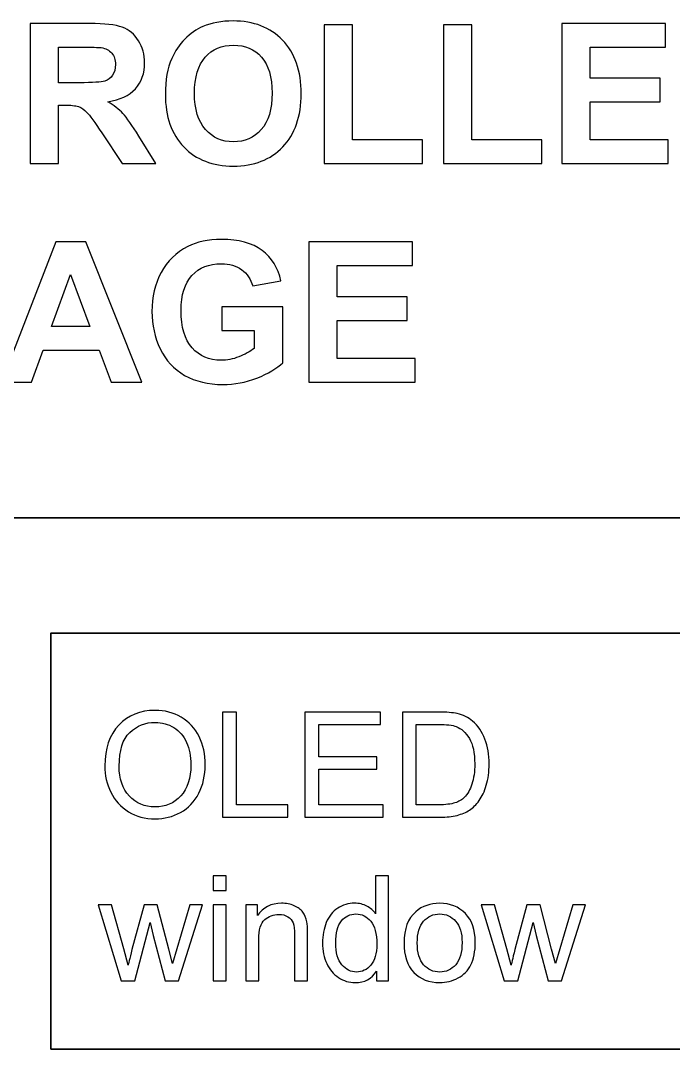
# Model space of a CAD drawing. Header units: millimetres. Extents: x -90 to 80, y -130 to 135.
# Drawn here: x 24.21 to 52.46, y 89.63 to 135.01 of the extents above; entities that cross this region are included whole.
import ezdxf

# ---------------------------------------------------------------- set-up
doc = ezdxf.new("R2010")
doc.units = ezdxf.units.MM
doc.header["$MEASUREMENT"] = 0
doc.layers.add('Layer 1', color=7, linetype='Continuous')

msp = doc.modelspace()

# ---------------------------------------------------------------- linework, layer by layer
at = {"layer": 'Layer 1', "color": 152, "lineweight": 35}
for points in [[(0, 48.5), (79, 48.5), (79, 113.5), (0, 113.5), (0, 48.5)], [(25.5, 90.5), (53.5, 90.5), (53.5, 108.5), (25.5, 108.5), (25.5, 90.5)]]:
    msp.add_lwpolyline(points, close=True, dxfattribs=at)
at = {"layer": 'Layer 1', "color": 0}
for points, knots in [([(24.604, 128.8349), (24.604, 128.8349), (24.604, 134.897), (24.604, 134.897), (24.604, 134.897), (24.604, 134.897), (27.182, 134.897), (27.182, 134.897), (27.182, 134.897), (27.8297, 134.897), (28.301, 134.842), (28.5946, 134.7333), (28.5946, 134.7333), (28.8895, 134.6246), (29.1237, 134.4313), (29.3001, 134.1533), (29.3001, 134.1533), (29.4765, 133.8739), (29.5654, 133.5564), (29.5654, 133.198), (29.5654, 133.198), (29.5654, 132.7422), (29.4327, 132.3669), (29.166, 132.0706), (29.166, 132.0706), (28.8994, 131.7742), (28.5014, 131.588), (27.9708, 131.5103), (27.9708, 131.5103), (28.2347, 131.3565), (28.452, 131.1872), (28.6228, 131.0023), (28.6228, 131.0023), (28.7949, 130.8175), (29.0263, 130.4887), (29.317, 130.0174), (29.317, 130.0174), (29.317, 130.0174), (30.0565, 128.8349), (30.0565, 128.8349), (30.0565, 128.8349), (30.0565, 128.8349), (28.5931, 128.8349), (28.5931, 128.8349), (28.5931, 128.8349), (28.5931, 128.8349), (27.7154, 130.1585), (27.7154, 130.1585), (27.7154, 130.1585), (27.4008, 130.6284), (27.1849, 130.9247), (27.0677, 131.0475), (27.0677, 131.0475), (26.952, 131.1689), (26.8293, 131.2535), (26.6994, 131.2987), (26.6994, 131.2987), (26.5682, 131.3438), (26.3622, 131.3664), (26.08, 131.3664), (26.08, 131.3664), (26.08, 131.3664), (25.8316, 131.3664), (25.8316, 131.3664), (25.8316, 131.3664), (25.8316, 131.3664), (25.8316, 128.8349), (25.8316, 128.8349), (25.8316, 128.8349), (25.8316, 128.8349), (24.604, 128.8349), (24.604, 128.8349)], [0, 0, 0, 0, 0.0526316, 0.0526316, 0.0526316, 0.0526316, 0.1052632, 0.1052632, 0.1052632, 0.1052632, 0.1578947, 0.1578947, 0.1578947, 0.1578947, 0.2105263, 0.2105263, 0.2105263, 0.2105263, 0.2631579, 0.2631579, 0.2631579, 0.2631579, 0.3157895, 0.3157895, 0.3157895, 0.3157895, 0.3684211, 0.3684211, 0.3684211, 0.3684211, 0.4210526, 0.4210526, 0.4210526, 0.4210526, 0.4736842, 0.4736842, 0.4736842, 0.4736842, 0.5263158, 0.5263158, 0.5263158, 0.5263158, 0.5789474, 0.5789474, 0.5789474, 0.5789474, 0.6315789, 0.6315789, 0.6315789, 0.6315789, 0.6842105, 0.6842105, 0.6842105, 0.6842105, 0.7368421, 0.7368421, 0.7368421, 0.7368421, 0.7894737, 0.7894737, 0.7894737, 0.7894737, 0.8421053, 0.8421053, 0.8421053, 0.8421053, 0.8947368, 0.8947368, 0.8947368, 0.8947368, 1, 1, 1, 1]), ([(30.4643, 131.8293), (30.4643, 132.4473), (30.5574, 132.9666), (30.7423, 133.3871), (30.7423, 133.3871), (30.8791, 133.6961), (31.0682, 133.9741), (31.3067, 134.2197), (31.3067, 134.2197), (31.5452, 134.4652), (31.8062, 134.6472), (32.0899, 134.7672), (32.0899, 134.7672), (32.468, 134.9266), (32.9041, 135.0071), (33.3979, 135.0071), (33.3979, 135.0071), (34.2926, 135.0071), (35.0066, 134.7291), (35.5442, 134.1745), (35.5442, 134.1745), (36.0804, 133.6185), (36.3486, 132.8467), (36.3486, 131.8575), (36.3486, 131.8575), (36.3486, 130.8768), (36.0819, 130.1091), (35.5499, 129.556), (35.5499, 129.556), (35.0179, 129.0014), (34.3053, 128.7248), (33.4149, 128.7248), (33.4149, 128.7248), (32.5132, 128.7248), (31.7949, 129), (31.2629, 129.5517), (31.2629, 129.5517), (30.731, 130.1021), (30.4643, 130.8612), (30.4643, 131.8293)], [0, 0, 0, 0, 0.0909091, 0.0909091, 0.0909091, 0.0909091, 0.1818182, 0.1818182, 0.1818182, 0.1818182, 0.2727273, 0.2727273, 0.2727273, 0.2727273, 0.3636364, 0.3636364, 0.3636364, 0.3636364, 0.4545455, 0.4545455, 0.4545455, 0.4545455, 0.5454545, 0.5454545, 0.5454545, 0.5454545, 0.6363636, 0.6363636, 0.6363636, 0.6363636, 0.7272727, 0.7272727, 0.7272727, 0.7272727, 0.8181818, 0.8181818, 0.8181818, 0.8181818, 1, 1, 1, 1]), ([(37.3377, 128.8349), (37.3377, 128.8349), (37.3377, 134.8462), (37.3377, 134.8462), (37.3377, 134.8462), (37.3377, 134.8462), (38.5654, 134.8462), (38.5654, 134.8462), (38.5654, 134.8462), (38.5654, 134.8462), (38.5654, 129.8594), (38.5654, 129.8594), (38.5654, 129.8594), (38.5654, 129.8594), (41.6049, 129.8594), (41.6049, 129.8594), (41.6049, 129.8594), (41.6049, 129.8594), (41.6049, 128.8349), (41.6049, 128.8349), (41.6049, 128.8349), (41.6049, 128.8349), (37.3377, 128.8349), (37.3377, 128.8349)], [0, 0, 0, 0, 0.1428571, 0.1428571, 0.1428571, 0.1428571, 0.2857143, 0.2857143, 0.2857143, 0.2857143, 0.4285714, 0.4285714, 0.4285714, 0.4285714, 0.5714286, 0.5714286, 0.5714286, 0.5714286, 0.7142857, 0.7142857, 0.7142857, 0.7142857, 1, 1, 1, 1]), ([(42.5094, 128.8349), (42.5094, 128.8349), (42.5094, 134.8462), (42.5094, 134.8462), (42.5094, 134.8462), (42.5094, 134.8462), (43.7371, 134.8462), (43.7371, 134.8462), (43.7371, 134.8462), (43.7371, 134.8462), (43.7371, 129.8594), (43.7371, 129.8594), (43.7371, 129.8594), (43.7371, 129.8594), (46.7766, 129.8594), (46.7766, 129.8594), (46.7766, 129.8594), (46.7766, 129.8594), (46.7766, 128.8349), (46.7766, 128.8349), (46.7766, 128.8349), (46.7766, 128.8349), (42.5094, 128.8349), (42.5094, 128.8349)], [0, 0, 0, 0, 0.1428571, 0.1428571, 0.1428571, 0.1428571, 0.2857143, 0.2857143, 0.2857143, 0.2857143, 0.4285714, 0.4285714, 0.4285714, 0.4285714, 0.5714286, 0.5714286, 0.5714286, 0.5714286, 0.7142857, 0.7142857, 0.7142857, 0.7142857, 1, 1, 1, 1]), ([(47.6473, 128.8349), (47.6473, 128.8349), (47.6473, 134.897), (47.6473, 134.897), (47.6473, 134.897), (47.6473, 134.897), (52.1346, 134.897), (52.1346, 134.897), (52.1346, 134.897), (52.1346, 134.897), (52.1346, 133.8725), (52.1346, 133.8725), (52.1346, 133.8725), (52.1346, 133.8725), (48.8749, 133.8725), (48.8749, 133.8725), (48.8749, 133.8725), (48.8749, 133.8725), (48.8749, 132.5263), (48.8749, 132.5263), (48.8749, 132.5263), (48.8749, 132.5263), (51.906, 132.5263), (51.906, 132.5263), (51.906, 132.5263), (51.906, 132.5263), (51.906, 131.5019), (51.906, 131.5019), (51.906, 131.5019), (51.906, 131.5019), (48.8749, 131.5019), (48.8749, 131.5019), (48.8749, 131.5019), (48.8749, 131.5019), (48.8749, 129.8594), (48.8749, 129.8594), (48.8749, 129.8594), (48.8749, 129.8594), (52.2531, 129.8594), (52.2531, 129.8594), (52.2531, 129.8594), (52.2531, 129.8594), (52.2531, 128.8349), (52.2531, 128.8349), (52.2531, 128.8349), (52.2531, 128.8349), (47.6473, 128.8349), (47.6473, 128.8349)], [0, 0, 0, 0, 0.0769231, 0.0769231, 0.0769231, 0.0769231, 0.1538462, 0.1538462, 0.1538462, 0.1538462, 0.2307692, 0.2307692, 0.2307692, 0.2307692, 0.3076923, 0.3076923, 0.3076923, 0.3076923, 0.3846154, 0.3846154, 0.3846154, 0.3846154, 0.4615385, 0.4615385, 0.4615385, 0.4615385, 0.5384615, 0.5384615, 0.5384615, 0.5384615, 0.6153846, 0.6153846, 0.6153846, 0.6153846, 0.6923077, 0.6923077, 0.6923077, 0.6923077, 0.7692308, 0.7692308, 0.7692308, 0.7692308, 0.8461538, 0.8461538, 0.8461538, 0.8461538, 1, 1, 1, 1]), ([(25.8316, 132.3316), (25.8316, 132.3316), (26.7375, 132.3316), (26.7375, 132.3316), (26.7375, 132.3316), (27.3246, 132.3316), (27.69, 132.357), (27.8368, 132.4064), (27.8368, 132.4064), (27.9821, 132.4558), (28.0978, 132.5419), (28.1797, 132.6632), (28.1797, 132.6632), (28.2629, 132.7846), (28.3039, 132.937), (28.3039, 133.119), (28.3039, 133.119), (28.3039, 133.3236), (28.2488, 133.4873), (28.1402, 133.6143), (28.1402, 133.6143), (28.0315, 133.7399), (27.8777, 133.8189), (27.6802, 133.8514), (27.6802, 133.8514), (27.58, 133.8655), (27.2822, 133.8725), (26.7869, 133.8725), (26.7869, 133.8725), (26.7869, 133.8725), (25.8316, 133.8725), (25.8316, 133.8725), (25.8316, 133.8725), (25.8316, 133.8725), (25.8316, 132.3316), (25.8316, 132.3316)], [0, 0, 0, 0, 0.1, 0.1, 0.1, 0.1, 0.2, 0.2, 0.2, 0.2, 0.3, 0.3, 0.3, 0.3, 0.4, 0.4, 0.4, 0.4, 0.5, 0.5, 0.5, 0.5, 0.6, 0.6, 0.6, 0.6, 0.7, 0.7, 0.7, 0.7, 0.8, 0.8, 0.8, 0.8, 1, 1, 1, 1]), ([(31.7258, 131.8702), (31.7258, 131.183), (31.8852, 130.6623), (32.2027, 130.3067), (32.2027, 130.3067), (32.5202, 129.9525), (32.9238, 129.7747), (33.4121, 129.7747), (33.4121, 129.7747), (33.9017, 129.7747), (34.3025, 129.9511), (34.6171, 130.3024), (34.6171, 130.3024), (34.9304, 130.6552), (35.087, 131.183), (35.087, 131.8871), (35.087, 131.8871), (35.087, 132.5828), (34.9346, 133.1021), (34.6284, 133.4436), (34.6284, 133.4436), (34.3236, 133.7865), (33.9186, 133.9572), (33.4121, 133.9572), (33.4121, 133.9572), (32.9069, 133.9572), (32.4991, 133.7836), (32.19, 133.4379), (32.19, 133.4379), (31.881, 133.0908), (31.7258, 132.5687), (31.7258, 131.8702)], [0, 0, 0, 0, 0.1111111, 0.1111111, 0.1111111, 0.1111111, 0.2222222, 0.2222222, 0.2222222, 0.2222222, 0.3333333, 0.3333333, 0.3333333, 0.3333333, 0.4444444, 0.4444444, 0.4444444, 0.4444444, 0.5555556, 0.5555556, 0.5555556, 0.5555556, 0.6666667, 0.6666667, 0.6666667, 0.6666667, 0.7777778, 0.7777778, 0.7777778, 0.7777778, 1, 1, 1, 1]), ([(29.4412, 119.3763), (29.4412, 119.3763), (28.119, 119.3763), (28.119, 119.3763), (28.119, 119.3763), (28.119, 119.3763), (27.5955, 120.7564), (27.5955, 120.7564), (27.5955, 120.7564), (27.5955, 120.7564), (25.1642, 120.7564), (25.1642, 120.7564), (25.1642, 120.7564), (25.1642, 120.7564), (24.6604, 119.3763), (24.6604, 119.3763), (24.6604, 119.3763), (24.6604, 119.3763), (23.3622, 119.3763), (23.3622, 119.3763), (23.3622, 119.3763), (23.3622, 119.3763), (25.7159, 125.4384), (25.7159, 125.4384), (25.7159, 125.4384), (25.7159, 125.4384), (27.0127, 125.4384), (27.0127, 125.4384), (27.0127, 125.4384), (27.0127, 125.4384), (29.4412, 119.3763), (29.4412, 119.3763)], [0, 0, 0, 0, 0.1111111, 0.1111111, 0.1111111, 0.1111111, 0.2222222, 0.2222222, 0.2222222, 0.2222222, 0.3333333, 0.3333333, 0.3333333, 0.3333333, 0.4444444, 0.4444444, 0.4444444, 0.4444444, 0.5555556, 0.5555556, 0.5555556, 0.5555556, 0.6666667, 0.6666667, 0.6666667, 0.6666667, 0.7777778, 0.7777778, 0.7777778, 0.7777778, 1, 1, 1, 1]), ([(32.9139, 121.603), (32.9139, 121.603), (32.9139, 122.6275), (32.9139, 122.6275), (32.9139, 122.6275), (32.9139, 122.6275), (35.5471, 122.6275), (35.5471, 122.6275), (35.5471, 122.6275), (35.5471, 122.6275), (35.5471, 120.2088), (35.5471, 120.2088), (35.5471, 120.2088), (35.2916, 119.9591), (34.9205, 119.7404), (34.4337, 119.5499), (34.4337, 119.5499), (33.9483, 119.3608), (33.4558, 119.2662), (32.9563, 119.2662), (32.9563, 119.2662), (32.3227, 119.2662), (31.7709, 119.3989), (31.2996, 119.6656), (31.2996, 119.6656), (30.8297, 119.9323), (30.4756, 120.3147), (30.2385, 120.81), (30.2385, 120.81), (30.0014, 121.3053), (29.8829, 121.8457), (29.8829, 122.4285), (29.8829, 122.4285), (29.8829, 123.0607), (30.0155, 123.6223), (30.2794, 124.1148), (30.2794, 124.1148), (30.5447, 124.6058), (30.9313, 124.984), (31.4408, 125.2465), (31.4408, 125.2465), (31.8302, 125.4483), (32.3128, 125.5485), (32.8914, 125.5485), (32.8914, 125.5485), (33.6435, 125.5485), (34.2319, 125.3904), (34.6552, 125.0743), (34.6552, 125.0743), (35.0772, 124.7568), (35.3495, 124.3208), (35.4709, 123.762), (35.4709, 123.762), (35.4709, 123.762), (34.2517, 123.5334), (34.2517, 123.5334), (34.2517, 123.5334), (34.167, 123.8311), (34.0061, 124.0668), (33.7705, 124.2404), (33.7705, 124.2404), (33.5362, 124.4125), (33.2427, 124.4986), (32.89, 124.4986), (32.89, 124.4986), (32.3566, 124.4986), (31.9318, 124.3293), (31.6171, 123.9892), (31.6171, 123.9892), (31.3025, 123.6491), (31.1444, 123.1453), (31.1444, 122.4779), (31.1444, 122.4779), (31.1444, 121.7568), (31.3039, 121.2164), (31.6228, 120.8565), (31.6228, 120.8565), (31.9431, 120.4967), (32.3608, 120.3161), (32.8787, 120.3161), (32.8787, 120.3161), (33.1341, 120.3161), (33.3909, 120.3669), (33.6477, 120.4671), (33.6477, 120.4671), (33.9059, 120.5673), (34.1261, 120.69), (34.3109, 120.834), (34.3109, 120.834), (34.3109, 120.834), (34.3109, 121.603), (34.3109, 121.603), (34.3109, 121.603), (34.3109, 121.603), (32.9139, 121.603), (32.9139, 121.603)], [0, 0, 0, 0, 0.04, 0.04, 0.04, 0.04, 0.08, 0.08, 0.08, 0.08, 0.12, 0.12, 0.12, 0.12, 0.16, 0.16, 0.16, 0.16, 0.2, 0.2, 0.2, 0.2, 0.24, 0.24, 0.24, 0.24, 0.28, 0.28, 0.28, 0.28, 0.32, 0.32, 0.32, 0.32, 0.36, 0.36, 0.36, 0.36, 0.4, 0.4, 0.4, 0.4, 0.44, 0.44, 0.44, 0.44, 0.48, 0.48, 0.48, 0.48, 0.52, 0.52, 0.52, 0.52, 0.56, 0.56, 0.56, 0.56, 0.6, 0.6, 0.6, 0.6, 0.64, 0.64, 0.64, 0.64, 0.68, 0.68, 0.68, 0.68, 0.72, 0.72, 0.72, 0.72, 0.76, 0.76, 0.76, 0.76, 0.8, 0.8, 0.8, 0.8, 0.84, 0.84, 0.84, 0.84, 0.88, 0.88, 0.88, 0.88, 0.92, 0.92, 0.92, 0.92, 1, 1, 1, 1]), ([(36.6802, 119.3763), (36.6802, 119.3763), (36.6802, 125.4384), (36.6802, 125.4384), (36.6802, 125.4384), (36.6802, 125.4384), (41.1675, 125.4384), (41.1675, 125.4384), (41.1675, 125.4384), (41.1675, 125.4384), (41.1675, 124.4139), (41.1675, 124.4139), (41.1675, 124.4139), (41.1675, 124.4139), (37.9078, 124.4139), (37.9078, 124.4139), (37.9078, 124.4139), (37.9078, 124.4139), (37.9078, 123.0677), (37.9078, 123.0677), (37.9078, 123.0677), (37.9078, 123.0677), (40.9389, 123.0677), (40.9389, 123.0677), (40.9389, 123.0677), (40.9389, 123.0677), (40.9389, 122.0433), (40.9389, 122.0433), (40.9389, 122.0433), (40.9389, 122.0433), (37.9078, 122.0433), (37.9078, 122.0433), (37.9078, 122.0433), (37.9078, 122.0433), (37.9078, 120.4008), (37.9078, 120.4008), (37.9078, 120.4008), (37.9078, 120.4008), (41.286, 120.4008), (41.286, 120.4008), (41.286, 120.4008), (41.286, 120.4008), (41.286, 119.3763), (41.286, 119.3763), (41.286, 119.3763), (41.286, 119.3763), (36.6802, 119.3763), (36.6802, 119.3763)], [0, 0, 0, 0, 0.0769231, 0.0769231, 0.0769231, 0.0769231, 0.1538462, 0.1538462, 0.1538462, 0.1538462, 0.2307692, 0.2307692, 0.2307692, 0.2307692, 0.3076923, 0.3076923, 0.3076923, 0.3076923, 0.3846154, 0.3846154, 0.3846154, 0.3846154, 0.4615385, 0.4615385, 0.4615385, 0.4615385, 0.5384615, 0.5384615, 0.5384615, 0.5384615, 0.6153846, 0.6153846, 0.6153846, 0.6153846, 0.6923077, 0.6923077, 0.6923077, 0.6923077, 0.7692308, 0.7692308, 0.7692308, 0.7692308, 0.8461538, 0.8461538, 0.8461538, 0.8461538, 1, 1, 1, 1]), ([(27.1976, 121.7808), (27.1976, 121.7808), (26.3551, 124.0245), (26.3551, 124.0245), (26.3551, 124.0245), (26.3551, 124.0245), (25.5367, 121.7808), (25.5367, 121.7808), (25.5367, 121.7808), (25.5367, 121.7808), (27.1976, 121.7808), (27.1976, 121.7808)], [0, 0, 0, 0, 0.25, 0.25, 0.25, 0.25, 0.5, 0.5, 0.5, 0.5, 1, 1, 1, 1])]:
    msp.add_open_spline(points, degree=3, knots=knots, dxfattribs=at)
at = {"layer": 'Layer 1', "color": 152}
for points, knots in [([(27.8403, 102.7537), (27.8403, 103.5072), (28.0435, 104.0978), (28.4488, 104.5243), (28.4488, 104.5243), (28.8542, 104.9508), (29.377, 105.1635), (30.0184, 105.1635), (30.0184, 105.1635), (30.4385, 105.1635), (30.8163, 105.063), (31.1539, 104.8629), (31.1539, 104.8629), (31.4905, 104.6629), (31.7477, 104.3835), (31.9244, 104.0247), (31.9244, 104.0247), (32.1012, 103.667), (32.1901, 103.2606), (32.1901, 102.8066), (32.1901, 102.8066), (32.1901, 102.3462), (32.0969, 101.9335), (31.9107, 101.5705), (31.9107, 101.5705), (31.7244, 101.2064), (31.4609, 100.9312), (31.1201, 100.745), (31.1201, 100.745), (30.7782, 100.5576), (30.4099, 100.4645), (30.0152, 100.4645), (30.0152, 100.4645), (29.5866, 100.4645), (29.2045, 100.5682), (28.8669, 100.7746), (28.8669, 100.7746), (28.5303, 100.981), (28.2742, 101.2625), (28.1007, 101.6202), (28.1007, 101.6202), (27.9271, 101.9769), (27.8403, 102.3547), (27.8403, 102.7537)], [0, 0, 0, 0, 0.0833333, 0.0833333, 0.0833333, 0.0833333, 0.1666667, 0.1666667, 0.1666667, 0.1666667, 0.25, 0.25, 0.25, 0.25, 0.3333333, 0.3333333, 0.3333333, 0.3333333, 0.4166667, 0.4166667, 0.4166667, 0.4166667, 0.5, 0.5, 0.5, 0.5, 0.5833333, 0.5833333, 0.5833333, 0.5833333, 0.6666667, 0.6666667, 0.6666667, 0.6666667, 0.75, 0.75, 0.75, 0.75, 0.8333333, 0.8333333, 0.8333333, 0.8333333, 1, 1, 1, 1]), ([(32.9383, 100.5407), (32.9383, 100.5407), (32.9383, 105.0873), (32.9383, 105.0873), (32.9383, 105.0873), (32.9383, 105.0873), (33.5415, 105.0873), (33.5415, 105.0873), (33.5415, 105.0873), (33.5415, 105.0873), (33.5415, 101.0741), (33.5415, 101.0741), (33.5415, 101.0741), (33.5415, 101.0741), (35.7767, 101.0741), (35.7767, 101.0741), (35.7767, 101.0741), (35.7767, 101.0741), (35.7767, 100.5407), (35.7767, 100.5407), (35.7767, 100.5407), (35.7767, 100.5407), (32.9383, 100.5407), (32.9383, 100.5407)], [0, 0, 0, 0, 0.1428571, 0.1428571, 0.1428571, 0.1428571, 0.2857143, 0.2857143, 0.2857143, 0.2857143, 0.4285714, 0.4285714, 0.4285714, 0.4285714, 0.5714286, 0.5714286, 0.5714286, 0.5714286, 0.7142857, 0.7142857, 0.7142857, 0.7142857, 1, 1, 1, 1]), ([(36.5081, 100.5407), (36.5081, 100.5407), (36.5081, 105.0873), (36.5081, 105.0873), (36.5081, 105.0873), (36.5081, 105.0873), (39.791, 105.0873), (39.791, 105.0873), (39.791, 105.0873), (39.791, 105.0873), (39.791, 104.5539), (39.791, 104.5539), (39.791, 104.5539), (39.791, 104.5539), (37.1113, 104.5539), (37.1113, 104.5539), (37.1113, 104.5539), (37.1113, 104.5539), (37.1113, 103.1569), (37.1113, 103.1569), (37.1113, 103.1569), (37.1113, 103.1569), (39.6196, 103.1569), (39.6196, 103.1569), (39.6196, 103.1569), (39.6196, 103.1569), (39.6196, 102.6235), (39.6196, 102.6235), (39.6196, 102.6235), (39.6196, 102.6235), (37.1113, 102.6235), (37.1113, 102.6235), (37.1113, 102.6235), (37.1113, 102.6235), (37.1113, 101.0741), (37.1113, 101.0741), (37.1113, 101.0741), (37.1113, 101.0741), (39.899, 101.0741), (39.899, 101.0741), (39.899, 101.0741), (39.899, 101.0741), (39.899, 100.5407), (39.899, 100.5407), (39.899, 100.5407), (39.899, 100.5407), (36.5081, 100.5407), (36.5081, 100.5407)], [0, 0, 0, 0, 0.0769231, 0.0769231, 0.0769231, 0.0769231, 0.1538462, 0.1538462, 0.1538462, 0.1538462, 0.2307692, 0.2307692, 0.2307692, 0.2307692, 0.3076923, 0.3076923, 0.3076923, 0.3076923, 0.3846154, 0.3846154, 0.3846154, 0.3846154, 0.4615385, 0.4615385, 0.4615385, 0.4615385, 0.5384615, 0.5384615, 0.5384615, 0.5384615, 0.6153846, 0.6153846, 0.6153846, 0.6153846, 0.6923077, 0.6923077, 0.6923077, 0.6923077, 0.7692308, 0.7692308, 0.7692308, 0.7692308, 0.8461538, 0.8461538, 0.8461538, 0.8461538, 1, 1, 1, 1]), ([(40.7309, 100.5407), (40.7309, 100.5407), (40.7309, 105.0873), (40.7309, 105.0873), (40.7309, 105.0873), (40.7309, 105.0873), (42.2972, 105.0873), (42.2972, 105.0873), (42.2972, 105.0873), (42.6507, 105.0873), (42.9205, 105.0661), (43.1068, 105.0227), (43.1068, 105.0227), (43.3672, 104.9624), (43.5894, 104.8534), (43.7736, 104.6968), (43.7736, 104.6968), (44.0138, 104.4936), (44.1927, 104.2353), (44.3112, 103.92), (44.3112, 103.92), (44.4308, 103.6046), (44.4901, 103.2437), (44.4901, 102.8383), (44.4901, 102.8383), (44.4901, 102.4933), (44.4498, 102.1875), (44.3694, 101.9208), (44.3694, 101.9208), (44.289, 101.6541), (44.1853, 101.4329), (44.0593, 101.2583), (44.0593, 101.2583), (43.9323, 101.0836), (43.7947, 100.946), (43.6444, 100.8466), (43.6444, 100.8466), (43.4952, 100.746), (43.3142, 100.6698), (43.1026, 100.618), (43.1026, 100.618), (42.8899, 100.5661), (42.6464, 100.5407), (42.3713, 100.5407), (42.3713, 100.5407), (42.3713, 100.5407), (40.7309, 100.5407), (40.7309, 100.5407)], [0, 0, 0, 0, 0.0769231, 0.0769231, 0.0769231, 0.0769231, 0.1538462, 0.1538462, 0.1538462, 0.1538462, 0.2307692, 0.2307692, 0.2307692, 0.2307692, 0.3076923, 0.3076923, 0.3076923, 0.3076923, 0.3846154, 0.3846154, 0.3846154, 0.3846154, 0.4615385, 0.4615385, 0.4615385, 0.4615385, 0.5384615, 0.5384615, 0.5384615, 0.5384615, 0.6153846, 0.6153846, 0.6153846, 0.6153846, 0.6923077, 0.6923077, 0.6923077, 0.6923077, 0.7692308, 0.7692308, 0.7692308, 0.7692308, 0.8461538, 0.8461538, 0.8461538, 0.8461538, 1, 1, 1, 1]), ([(28.4626, 102.7431), (28.4626, 102.1959), (28.6097, 101.7652), (28.9039, 101.4509), (28.9039, 101.4509), (29.1981, 101.1365), (29.5675, 100.9789), (30.012, 100.9789), (30.012, 100.9789), (30.465, 100.9789), (30.8364, 101.1376), (31.1296, 101.4551), (31.1296, 101.4551), (31.4217, 101.7726), (31.5678, 102.2235), (31.5678, 102.8077), (31.5678, 102.8077), (31.5678, 103.177), (31.5053, 103.4998), (31.3804, 103.775), (31.3804, 103.775), (31.2555, 104.0501), (31.0725, 104.2639), (30.8322, 104.4153), (30.8322, 104.4153), (30.5909, 104.5666), (30.321, 104.6428), (30.0215, 104.6428), (30.0215, 104.6428), (29.5961, 104.6428), (29.2299, 104.4968), (28.923, 104.2047), (28.923, 104.2047), (28.6161, 103.9126), (28.4626, 103.4257), (28.4626, 102.7431)], [0, 0, 0, 0, 0.1, 0.1, 0.1, 0.1, 0.2, 0.2, 0.2, 0.2, 0.3, 0.3, 0.3, 0.3, 0.4, 0.4, 0.4, 0.4, 0.5, 0.5, 0.5, 0.5, 0.6, 0.6, 0.6, 0.6, 0.7, 0.7, 0.7, 0.7, 0.8, 0.8, 0.8, 0.8, 1, 1, 1, 1]), ([(41.3341, 101.0741), (41.3341, 101.0741), (42.3035, 101.0741), (42.3035, 101.0741), (42.3035, 101.0741), (42.603, 101.0741), (42.838, 101.1016), (43.0084, 101.1577), (43.0084, 101.1577), (43.1788, 101.2138), (43.3142, 101.2921), (43.4158, 101.3937), (43.4158, 101.3937), (43.5577, 101.5366), (43.6688, 101.7292), (43.7482, 101.9705), (43.7482, 101.9705), (43.8275, 102.2118), (43.8678, 102.5039), (43.8678, 102.8479), (43.8678, 102.8479), (43.8678, 103.3241), (43.7894, 103.6903), (43.6339, 103.9464), (43.6339, 103.9464), (43.4783, 104.2025), (43.2888, 104.374), (43.0655, 104.4608), (43.0655, 104.4608), (42.9047, 104.5232), (42.6454, 104.5539), (42.2877, 104.5539), (42.2877, 104.5539), (42.2877, 104.5539), (41.3341, 104.5539), (41.3341, 104.5539), (41.3341, 104.5539), (41.3341, 104.5539), (41.3341, 101.0741), (41.3341, 101.0741)], [0, 0, 0, 0, 0.0909091, 0.0909091, 0.0909091, 0.0909091, 0.1818182, 0.1818182, 0.1818182, 0.1818182, 0.2727273, 0.2727273, 0.2727273, 0.2727273, 0.3636364, 0.3636364, 0.3636364, 0.3636364, 0.4545455, 0.4545455, 0.4545455, 0.4545455, 0.5454545, 0.5454545, 0.5454545, 0.5454545, 0.6363636, 0.6363636, 0.6363636, 0.6363636, 0.7272727, 0.7272727, 0.7272727, 0.7272727, 0.8181818, 0.8181818, 0.8181818, 0.8181818, 1, 1, 1, 1]), ([(32.5404, 97.3583), (32.5404, 97.3583), (32.5404, 97.9933), (32.5404, 97.9933), (32.5404, 97.9933), (32.5404, 97.9933), (33.0992, 97.9933), (33.0992, 97.9933), (33.0992, 97.9933), (33.0992, 97.9933), (33.0992, 97.3583), (33.0992, 97.3583), (33.0992, 97.3583), (33.0992, 97.3583), (32.5404, 97.3583), (32.5404, 97.3583)], [0, 0, 0, 0, 0.2, 0.2, 0.2, 0.2, 0.4, 0.4, 0.4, 0.4, 0.6, 0.6, 0.6, 0.6, 1, 1, 1, 1]), ([(39.6102, 93.4467), (39.6102, 93.4467), (39.6102, 93.8647), (39.6102, 93.8647), (39.6102, 93.8647), (39.4017, 93.5398), (39.0947, 93.3768), (38.6894, 93.3768), (38.6894, 93.3768), (38.4269, 93.3768), (38.1856, 93.4488), (37.9666, 93.5938), (37.9666, 93.5938), (37.7464, 93.7377), (37.576, 93.9399), (37.4543, 94.1981), (37.4543, 94.1981), (37.3337, 94.4574), (37.2734, 94.7548), (37.2734, 95.0914), (37.2734, 95.0914), (37.2734, 95.4194), (37.3284, 95.7168), (37.4374, 95.9846), (37.4374, 95.9846), (37.5475, 96.2513), (37.7115, 96.4566), (37.9306, 96.5984), (37.9306, 96.5984), (38.1486, 96.7413), (38.3941, 96.8122), (38.664, 96.8122), (38.664, 96.8122), (38.863, 96.8122), (39.0397, 96.7699), (39.1942, 96.6863), (39.1942, 96.6863), (39.3487, 96.6027), (39.4747, 96.4926), (39.5721, 96.3582), (39.5721, 96.3582), (39.5721, 96.3582), (39.5721, 97.9933), (39.5721, 97.9933), (39.5721, 97.9933), (39.5721, 97.9933), (40.1309, 97.9933), (40.1309, 97.9933), (40.1309, 97.9933), (40.1309, 97.9933), (40.1309, 93.4467), (40.1309, 93.4467), (40.1309, 93.4467), (40.1309, 93.4467), (39.6102, 93.4467), (39.6102, 93.4467)], [0, 0, 0, 0, 0.0666667, 0.0666667, 0.0666667, 0.0666667, 0.1333333, 0.1333333, 0.1333333, 0.1333333, 0.2, 0.2, 0.2, 0.2, 0.2666667, 0.2666667, 0.2666667, 0.2666667, 0.3333333, 0.3333333, 0.3333333, 0.3333333, 0.4, 0.4, 0.4, 0.4, 0.4666667, 0.4666667, 0.4666667, 0.4666667, 0.5333333, 0.5333333, 0.5333333, 0.5333333, 0.6, 0.6, 0.6, 0.6, 0.6666667, 0.6666667, 0.6666667, 0.6666667, 0.7333333, 0.7333333, 0.7333333, 0.7333333, 0.8, 0.8, 0.8, 0.8, 0.8666667, 0.8666667, 0.8666667, 0.8666667, 1, 1, 1, 1]), ([(28.5473, 93.4467), (28.5473, 93.4467), (27.5514, 96.7424), (27.5514, 96.7424), (27.5514, 96.7424), (27.5514, 96.7424), (28.1356, 96.7424), (28.1356, 96.7424), (28.1356, 96.7424), (28.1356, 96.7424), (28.6616, 94.8405), (28.6616, 94.8405), (28.6616, 94.8405), (28.6616, 94.8405), (28.8478, 94.1325), (28.8478, 94.1325), (28.8478, 94.1325), (28.8552, 94.1674), (28.9124, 94.3939), (29.0182, 94.812), (29.0182, 94.812), (29.0182, 94.812), (29.54, 96.7424), (29.54, 96.7424), (29.54, 96.7424), (29.54, 96.7424), (30.1125, 96.7424), (30.1125, 96.7424), (30.1125, 96.7424), (30.1125, 96.7424), (30.6089, 94.8289), (30.6089, 94.8289), (30.6089, 94.8289), (30.6089, 94.8289), (30.7708, 94.2013), (30.7708, 94.2013), (30.7708, 94.2013), (30.7708, 94.2013), (30.9603, 94.8374), (30.9603, 94.8374), (30.9603, 94.8374), (30.9603, 94.8374), (31.5297, 96.7424), (31.5297, 96.7424), (31.5297, 96.7424), (31.5297, 96.7424), (32.0726, 96.7424), (32.0726, 96.7424), (32.0726, 96.7424), (32.0726, 96.7424), (31.0386, 93.4467), (31.0386, 93.4467), (31.0386, 93.4467), (31.0386, 93.4467), (30.4607, 93.4467), (30.4607, 93.4467), (30.4607, 93.4467), (30.4607, 93.4467), (29.9379, 95.4184), (29.9379, 95.4184), (29.9379, 95.4184), (29.9379, 95.4184), (29.8056, 95.9825), (29.8056, 95.9825), (29.8056, 95.9825), (29.8056, 95.9825), (29.1389, 93.4467), (29.1389, 93.4467), (29.1389, 93.4467), (29.1389, 93.4467), (28.5473, 93.4467), (28.5473, 93.4467)], [0, 0, 0, 0, 0.0526316, 0.0526316, 0.0526316, 0.0526316, 0.1052632, 0.1052632, 0.1052632, 0.1052632, 0.1578947, 0.1578947, 0.1578947, 0.1578947, 0.2105263, 0.2105263, 0.2105263, 0.2105263, 0.2631579, 0.2631579, 0.2631579, 0.2631579, 0.3157895, 0.3157895, 0.3157895, 0.3157895, 0.3684211, 0.3684211, 0.3684211, 0.3684211, 0.4210526, 0.4210526, 0.4210526, 0.4210526, 0.4736842, 0.4736842, 0.4736842, 0.4736842, 0.5263158, 0.5263158, 0.5263158, 0.5263158, 0.5789474, 0.5789474, 0.5789474, 0.5789474, 0.6315789, 0.6315789, 0.6315789, 0.6315789, 0.6842105, 0.6842105, 0.6842105, 0.6842105, 0.7368421, 0.7368421, 0.7368421, 0.7368421, 0.7894737, 0.7894737, 0.7894737, 0.7894737, 0.8421053, 0.8421053, 0.8421053, 0.8421053, 0.8947368, 0.8947368, 0.8947368, 0.8947368, 1, 1, 1, 1]), ([(32.5404, 93.4467), (32.5404, 93.4467), (32.5404, 96.7424), (32.5404, 96.7424), (32.5404, 96.7424), (32.5404, 96.7424), (33.0992, 96.7424), (33.0992, 96.7424), (33.0992, 96.7424), (33.0992, 96.7424), (33.0992, 93.4467), (33.0992, 93.4467), (33.0992, 93.4467), (33.0992, 93.4467), (32.5404, 93.4467), (32.5404, 93.4467)], [0, 0, 0, 0, 0.2, 0.2, 0.2, 0.2, 0.4, 0.4, 0.4, 0.4, 0.6, 0.6, 0.6, 0.6, 1, 1, 1, 1]), ([(33.9512, 93.4467), (33.9512, 93.4467), (33.9512, 96.7424), (33.9512, 96.7424), (33.9512, 96.7424), (33.9512, 96.7424), (34.4529, 96.7424), (34.4529, 96.7424), (34.4529, 96.7424), (34.4529, 96.7424), (34.4529, 96.2746), (34.4529, 96.2746), (34.4529, 96.2746), (34.6942, 96.6333), (35.0434, 96.8122), (35.4995, 96.8122), (35.4995, 96.8122), (35.6985, 96.8122), (35.8805, 96.7762), (36.0467, 96.7053), (36.0467, 96.7053), (36.2129, 96.6344), (36.3377, 96.5402), (36.4203, 96.4249), (36.4203, 96.4249), (36.5028, 96.3095), (36.5611, 96.1719), (36.5939, 96.0132), (36.5939, 96.0132), (36.614, 95.9094), (36.6246, 95.7285), (36.6246, 95.4702), (36.6246, 95.4702), (36.6246, 95.4702), (36.6246, 93.4467), (36.6246, 93.4467), (36.6246, 93.4467), (36.6246, 93.4467), (36.0658, 93.4467), (36.0658, 93.4467), (36.0658, 93.4467), (36.0658, 93.4467), (36.0658, 95.4491), (36.0658, 95.4491), (36.0658, 95.4491), (36.0658, 95.6766), (36.0446, 95.847), (36.0012, 95.9592), (36.0012, 95.9592), (35.9578, 96.0714), (35.8805, 96.1613), (35.7705, 96.2291), (35.7705, 96.2291), (35.6604, 96.2957), (35.5302, 96.3296), (35.3821, 96.3296), (35.3821, 96.3296), (35.145, 96.3296), (34.9407, 96.2545), (34.7682, 96.1031), (34.7682, 96.1031), (34.5957, 95.9528), (34.51, 95.666), (34.51, 95.2448), (34.51, 95.2448), (34.51, 95.2448), (34.51, 93.4467), (34.51, 93.4467), (34.51, 93.4467), (34.51, 93.4467), (33.9512, 93.4467), (33.9512, 93.4467)], [0, 0, 0, 0, 0.0526316, 0.0526316, 0.0526316, 0.0526316, 0.1052632, 0.1052632, 0.1052632, 0.1052632, 0.1578947, 0.1578947, 0.1578947, 0.1578947, 0.2105263, 0.2105263, 0.2105263, 0.2105263, 0.2631579, 0.2631579, 0.2631579, 0.2631579, 0.3157895, 0.3157895, 0.3157895, 0.3157895, 0.3684211, 0.3684211, 0.3684211, 0.3684211, 0.4210526, 0.4210526, 0.4210526, 0.4210526, 0.4736842, 0.4736842, 0.4736842, 0.4736842, 0.5263158, 0.5263158, 0.5263158, 0.5263158, 0.5789474, 0.5789474, 0.5789474, 0.5789474, 0.6315789, 0.6315789, 0.6315789, 0.6315789, 0.6842105, 0.6842105, 0.6842105, 0.6842105, 0.7368421, 0.7368421, 0.7368421, 0.7368421, 0.7894737, 0.7894737, 0.7894737, 0.7894737, 0.8421053, 0.8421053, 0.8421053, 0.8421053, 0.8947368, 0.8947368, 0.8947368, 0.8947368, 1, 1, 1, 1]), ([(40.8051, 95.0945), (40.8051, 95.7031), (40.9744, 96.1539), (41.3141, 96.4471), (41.3141, 96.4471), (41.5967, 96.6905), (41.9428, 96.8122), (42.3502, 96.8122), (42.3502, 96.8122), (42.8021, 96.8122), (43.1725, 96.664), (43.4604, 96.3677), (43.4604, 96.3677), (43.7472, 96.0724), (43.8912, 95.6629), (43.8912, 95.1411), (43.8912, 95.1411), (43.8912, 94.7178), (43.8277, 94.3854), (43.7007, 94.1431), (43.7007, 94.1431), (43.5737, 93.9007), (43.3884, 93.7123), (43.145, 93.5779), (43.145, 93.5779), (42.9027, 93.4435), (42.637, 93.3768), (42.3502, 93.3768), (42.3502, 93.3768), (41.8888, 93.3768), (41.5163, 93.524), (41.2316, 93.8192), (41.2316, 93.8192), (40.9469, 94.1145), (40.8051, 94.54), (40.8051, 95.0945)], [0, 0, 0, 0, 0.1, 0.1, 0.1, 0.1, 0.2, 0.2, 0.2, 0.2, 0.3, 0.3, 0.3, 0.3, 0.4, 0.4, 0.4, 0.4, 0.5, 0.5, 0.5, 0.5, 0.6, 0.6, 0.6, 0.6, 0.7, 0.7, 0.7, 0.7, 0.8, 0.8, 0.8, 0.8, 1, 1, 1, 1]), ([(45.139, 93.4467), (45.139, 93.4467), (44.1431, 96.7424), (44.1431, 96.7424), (44.1431, 96.7424), (44.1431, 96.7424), (44.7273, 96.7424), (44.7273, 96.7424), (44.7273, 96.7424), (44.7273, 96.7424), (45.2533, 94.8405), (45.2533, 94.8405), (45.2533, 94.8405), (45.2533, 94.8405), (45.4395, 94.1325), (45.4395, 94.1325), (45.4395, 94.1325), (45.4469, 94.1674), (45.5041, 94.3939), (45.6099, 94.812), (45.6099, 94.812), (45.6099, 94.812), (46.1317, 96.7424), (46.1317, 96.7424), (46.1317, 96.7424), (46.1317, 96.7424), (46.7042, 96.7424), (46.7042, 96.7424), (46.7042, 96.7424), (46.7042, 96.7424), (47.2006, 94.8289), (47.2006, 94.8289), (47.2006, 94.8289), (47.2006, 94.8289), (47.3625, 94.2013), (47.3625, 94.2013), (47.3625, 94.2013), (47.3625, 94.2013), (47.552, 94.8374), (47.552, 94.8374), (47.552, 94.8374), (47.552, 94.8374), (48.1214, 96.7424), (48.1214, 96.7424), (48.1214, 96.7424), (48.1214, 96.7424), (48.6643, 96.7424), (48.6643, 96.7424), (48.6643, 96.7424), (48.6643, 96.7424), (47.6303, 93.4467), (47.6303, 93.4467), (47.6303, 93.4467), (47.6303, 93.4467), (47.0524, 93.4467), (47.0524, 93.4467), (47.0524, 93.4467), (47.0524, 93.4467), (46.5296, 95.4184), (46.5296, 95.4184), (46.5296, 95.4184), (46.5296, 95.4184), (46.3973, 95.9825), (46.3973, 95.9825), (46.3973, 95.9825), (46.3973, 95.9825), (45.7306, 93.4467), (45.7306, 93.4467), (45.7306, 93.4467), (45.7306, 93.4467), (45.139, 93.4467), (45.139, 93.4467)], [0, 0, 0, 0, 0.0526316, 0.0526316, 0.0526316, 0.0526316, 0.1052632, 0.1052632, 0.1052632, 0.1052632, 0.1578947, 0.1578947, 0.1578947, 0.1578947, 0.2105263, 0.2105263, 0.2105263, 0.2105263, 0.2631579, 0.2631579, 0.2631579, 0.2631579, 0.3157895, 0.3157895, 0.3157895, 0.3157895, 0.3684211, 0.3684211, 0.3684211, 0.3684211, 0.4210526, 0.4210526, 0.4210526, 0.4210526, 0.4736842, 0.4736842, 0.4736842, 0.4736842, 0.5263158, 0.5263158, 0.5263158, 0.5263158, 0.5789474, 0.5789474, 0.5789474, 0.5789474, 0.6315789, 0.6315789, 0.6315789, 0.6315789, 0.6842105, 0.6842105, 0.6842105, 0.6842105, 0.7368421, 0.7368421, 0.7368421, 0.7368421, 0.7894737, 0.7894737, 0.7894737, 0.7894737, 0.8421053, 0.8421053, 0.8421053, 0.8421053, 0.8947368, 0.8947368, 0.8947368, 0.8947368, 1, 1, 1, 1]), ([(37.8449, 95.0903), (37.8449, 94.6691), (37.9338, 94.3548), (38.1126, 94.1463), (38.1126, 94.1463), (38.2904, 93.9378), (38.501, 93.8341), (38.7434, 93.8341), (38.7434, 93.8341), (38.9879, 93.8341), (39.1953, 93.9335), (39.3667, 94.1325), (39.3667, 94.1325), (39.5371, 94.3315), (39.6229, 94.6352), (39.6229, 95.0437), (39.6229, 95.0437), (39.6229, 95.4925), (39.5361, 95.8227), (39.3614, 96.0333), (39.3614, 96.0333), (39.1879, 96.2439), (38.973, 96.3487), (38.718, 96.3487), (38.718, 96.3487), (38.4693, 96.3487), (38.2618, 96.2481), (38.0946, 96.046), (38.0946, 96.046), (37.9285, 95.8438), (37.8449, 95.5253), (37.8449, 95.0903)], [0, 0, 0, 0, 0.1111111, 0.1111111, 0.1111111, 0.1111111, 0.2222222, 0.2222222, 0.2222222, 0.2222222, 0.3333333, 0.3333333, 0.3333333, 0.3333333, 0.4444444, 0.4444444, 0.4444444, 0.4444444, 0.5555556, 0.5555556, 0.5555556, 0.5555556, 0.6666667, 0.6666667, 0.6666667, 0.6666667, 0.7777778, 0.7777778, 0.7777778, 0.7777778, 1, 1, 1, 1]), ([(41.3766, 95.0935), (41.3766, 94.6723), (41.4686, 94.3569), (41.6528, 94.1484), (41.6528, 94.1484), (41.838, 93.9388), (42.0698, 93.8341), (42.3502, 93.8341), (42.3502, 93.8341), (42.6275, 93.8341), (42.8582, 93.9388), (43.0434, 94.1494), (43.0434, 94.1494), (43.2276, 94.36), (43.3197, 94.6807), (43.3197, 95.1115), (43.3197, 95.1115), (43.3197, 95.5179), (43.2265, 95.8258), (43.0413, 96.0343), (43.0413, 96.0343), (42.8561, 96.2439), (42.6254, 96.3487), (42.3502, 96.3487), (42.3502, 96.3487), (42.0698, 96.3487), (41.838, 96.2449), (41.6528, 96.0364), (41.6528, 96.0364), (41.4686, 95.828), (41.3766, 95.5136), (41.3766, 95.0935)], [0, 0, 0, 0, 0.1111111, 0.1111111, 0.1111111, 0.1111111, 0.2222222, 0.2222222, 0.2222222, 0.2222222, 0.3333333, 0.3333333, 0.3333333, 0.3333333, 0.4444444, 0.4444444, 0.4444444, 0.4444444, 0.5555556, 0.5555556, 0.5555556, 0.5555556, 0.6666667, 0.6666667, 0.6666667, 0.6666667, 0.7777778, 0.7777778, 0.7777778, 0.7777778, 1, 1, 1, 1])]:
    msp.add_open_spline(points, degree=3, knots=knots, dxfattribs=at)

doc.saveas('drawing.dxf')
